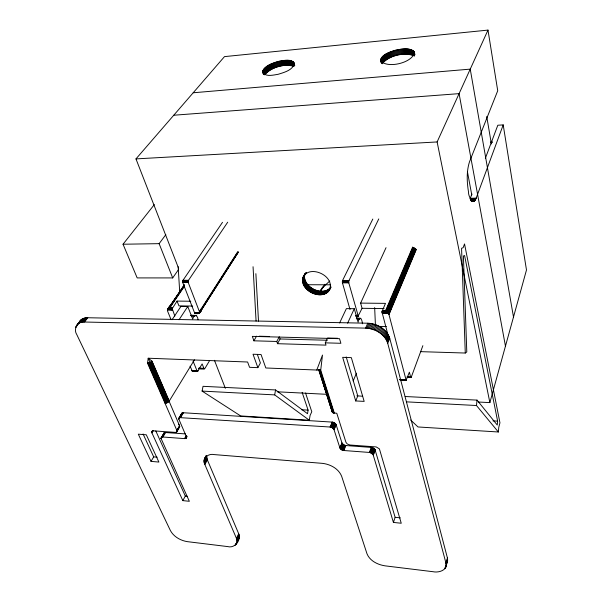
<?xml version="1.0" encoding="UTF-8"?>
<svg xmlns="http://www.w3.org/2000/svg" width="602" height="602" viewBox="0 0 602 602"><rect width="100%" height="100%" fill="white"/><g stroke="black" fill="none" stroke-linecap="round" stroke-linejoin="round"><path stroke-width="0.9" d="M169.26 307.645C169.937 305.387 166.588 309.752 167.559 311.076L171.073 319.692M257.408 354.578L260.403 362.946L257.874 367.656L249.559 367.318L247.61 362.005L148.197 358.22L147.55 363.194L177.078 430.934L176.71 431.965L175.536 432.402L153.201 430.829L152.058 431.265L151.787 432.59L182.842 500.623L189.344 501.293L161.027 438.414L161.366 437.413L162.517 436.984L184.543 438.61L186.116 438.188L186.327 436.533L178.839 419.158L179.388 417.6L330.054 427.021L332.357 427.774L333.929 429.376L339.897 447.85L341.59 449.769L343.862 450.514L369.839 452.478L373.022 454.412L393.415 522.431L401.248 523.243L379.41 448.874L376.197 446.925L349.95 445.006L347.249 443.983L345.954 442.319L336.789 413.273L333.079 412.829L331.98 411.174M179.148 427.578L179.577 425.734L151.885 361.072L148.197 358.22L150.41 363.315L147.55 363.194M302.528 280.314C304.74 264.316 330.761 272.525 330.4 286.191C327.872 301.88 302.452 293.761 302.528 280.314L304.439 276.792L305.063 273.436M238.226 252.351L199.405 313.19L194.649 312.95L199.503 313.025L201.422 309.458C201.625 312.927 196.884 315.245 194.529 312.709L182.722 282.488L182.654 280.81L222.514 222.311M380.69 60.651C386.793 69.11 413.401 62.758 414.364 52.186C409.789 46.851 401.21 49.183 395.19 50.305C389.803 52.163 379.29 54.82 381.081 62.39M236.586 543.591L237.113 540.912L236.473 538.436L204.876 464.548C201.535 458.596 208.315 453.163 214.049 454.578L322.296 463.344C330.205 464.187 338.61 468.604 341.658 476.302L367.024 553.863C369.959 560.989 377.86 564.766 385.114 565.85L433.169 571.727C438.58 572.931 447.783 570.297 445.977 563.194L387.726 343.313C384.851 334.05 374.926 328.444 365.61 328.113L84.521 322.025C77.553 320.926 73 328.97 76.815 334.644L170.434 530.625C173.782 536.781 180.577 540.596 187.365 541.649L227.624 546.578C234.788 548.655 241.289 540.303 238.693 533.741L207.366 459.913L206.621 455.782L204.116 460.41M350.018 309.518L342.44 282.857L342.455 280.735L372.811 219.053M386.032 247.685L360.621 303.099L362.058 308.299L358.22 315.945L348.791 282.872L348.731 281.059L378.763 218.925M201.264 308.788L199.631 312.205L188.23 282.504L188.155 280.818L227.714 222.191M446.315 563.457L447.602 560.605L447.421 557.949L389.757 338.339C386.92 329.113 377.04 323.522 367.769 323.214L87.787 317.743C84.114 317.517 79.84 319.384 78.997 323.282M420.55 351.651L465.278 353.035L466.791 351.937L463.412 256L464.586 255.534L497.621 421.152L497.267 425.042L477.025 400.112L405.191 396.515M410.632 420L418.014 426.961L498.351 431.988L498.78 427.285L499.946 422.8L464.533 243.915L463.156 247.7L461.568 248.28L465.278 353.035M498.351 431.988L476.483 405.515L477.025 400.112M334.336 413.13L320.715 370.2L322.491 355.06L316.772 370.034L265.821 367.98L261.035 354.518L253.028 354.239L257.874 367.656M360.621 303.099L385.491 303.37L382.323 310.745L382.104 312.453L388.192 335.833M262.698 71.533C264.985 65.174 272.864 63.187 278.703 61.351C283.422 60.636 292.015 58.161 294.288 63.902C292.211 70.434 284.061 72.421 278.207 74.279C273.556 74.979 264.624 77.492 262.698 71.533L263.42 73.993M302.136 392.369L308.096 410.128L307.517 413.702L275.558 389.945L203.047 386.318L202.076 391.089L240.642 415.929L309.308 420.226L310.075 415.47L311.783 411.738L305.545 393.008M309.308 420.226L274.685 394.889L275.558 389.945M190.789 301.241L177.041 301.09L172.225 308.653L174.821 316.035M413.785 247.7L387.763 309.067L386.981 311.956L388.975 314.553L406.124 380.208L409.39 372.186L410.684 377.213L411.211 377.303L422.867 345.683M478.628 402.038L489.87 402.61L526.487 269.974L503.204 124.9L497.816 125.231L485.355 158.288M445.977 563.194L447.421 557.949M446.12 563.878L447.564 558.633M444.87 568.694L445.352 566.949M445.254 568.183L447.647 559.303M445.578 567.641L447.655 559.958M445.841 567.069L447.602 560.605M412.927 247.482L386.83 308.841L386.093 311.181L386.981 311.956L414.199 247.873M414.605 248.062L387.598 312.581L382.15 312.814L387.906 312.905L389.381 310.06L415.297 248.603M391.405 308.089L388.854 314.206L416.102 249.311M393.415 522.431L395.13 517.314L374.926 449.363L371.758 447.444L345.894 445.54L343.629 444.803L341.951 442.891L336.036 424.433L334.042 422.596L332.184 422.092L183.437 412.754L181.849 413.213L180.63 416.117M414.966 248.317L387.906 312.905L382.21 313.13L388.2 313.221L389.682 310.399L415.576 248.927M388.636 309.488L389.027 309.759L387.598 312.581L382.104 312.453L387.289 312.265L388.207 309.255L388.636 309.488L387.289 312.265L382.097 312.077L386.981 311.956L382.112 311.701L386.68 311.678L387.763 309.067L387.297 308.931L386.093 311.181L382.157 311.339L386.379 311.415L413.363 247.557M178.613 268.349L135.969 158.898L224.493 56.618L487.989 30.1L497.726 90.744L469.477 161.863C466.384 171.623 466.896 182.225 468.544 192.211C468.19 196.387 473.548 206.275 476.182 198.111L503.204 124.9M388.2 313.221L389.381 310.06L389.027 309.759M372.758 454.074L374.67 449.024M373.022 454.412L374.926 449.363M373.217 454.766L375.129 449.709M373.36 455.112L375.264 450.063M475.949 198.698L470.042 198.886L471.915 193.949M371.682 453.178L373.594 448.136M372.081 453.449L373.992 448.407M372.442 453.75L374.354 448.708M369.839 452.478L371.758 447.444M370.313 452.591L372.232 447.549M370.787 452.742L372.706 447.7M371.246 452.945L373.165 447.896M369.365 452.426L371.291 447.384M389.381 310.06L389.682 310.399L388.471 313.537L415.801 249.258M387.432 342.35L389.464 337.383M343.403 450.462L345.435 445.488M343.862 450.514L345.894 445.54M387.726 343.313L389.757 338.339M341.59 449.769L343.629 444.803M386.619 340.439L388.659 335.472M342.019 450.003L344.058 445.036M342.47 450.198L344.502 445.224M387.063 341.394L389.095 336.428M342.937 450.349L344.969 445.382M385.506 338.565L387.553 333.598M340.25 448.55L342.297 443.584M340.514 448.881L342.561 443.915M340.83 449.205L342.869 444.238M386.1 339.49L388.139 334.531M341.191 449.498L343.23 444.532M384.844 337.647L386.898 332.688M339.897 447.85L341.951 442.891M340.04 448.204L342.094 443.238M383.331 335.886L385.393 330.934M384.121 336.751L386.175 331.8M382.481 335.051L384.55 330.099M355.714 400.947L342.673 357.332L351.342 357.633L364.165 401.391L355.714 400.947L357.784 395.973L346.195 356.881M380.622 333.478L382.699 328.534M388.975 314.553L416.366 249.326M381.578 334.245L383.647 329.302M379.614 332.748L381.698 327.812M378.568 332.063L380.66 327.127M412.679 247.023L385.528 310.79L382.323 310.745L386.093 311.181L382.232 311.016L385.807 310.971L386.83 308.841L387.297 308.931M377.484 331.424L379.576 326.495M333.132 428.346L335.246 423.409M375.212 330.302L377.319 325.373M333.455 428.677L335.562 423.74M333.719 429.023L335.833 424.079M333.929 429.376L336.036 424.433M334.08 429.73L336.187 424.794M376.363 330.837L378.462 325.908M331.461 427.337L333.583 422.401M331.92 427.533L334.042 422.596M374.038 329.821L376.152 324.899M332.357 427.774L334.479 422.837M332.763 428.045L334.878 423.108M353.156 380.961L356.489 373.18M330.054 427.021L332.184 422.092M330.521 427.074L332.643 422.145M372.849 329.392L374.971 324.478M330.995 427.179L333.117 422.25M370.433 328.722L372.563 323.808M371.645 329.023L373.767 324.109M369.214 328.474L371.351 323.567M368.003 328.286L370.147 323.387M365.61 328.113L367.769 323.214M366.799 328.165L368.951 323.266M362.427 323.786C362.208 319.052 359.529 315.275 358.085 322.175L354.3 308.721L346.383 308.615L339.603 322.973M239.017 538.421L238.181 539.791M489.87 402.61L437.12 141.944L487.989 30.1M347.61 323.169L354.3 308.721M236.91 539.701L239.122 535.012M237.037 540.318L239.257 535.622M235.156 545.224L235.894 543.666M237.113 540.912L239.325 536.224M237.12 541.499L239.333 536.803M235.593 544.87L236.699 542.53M235.976 544.479L239.287 537.368M236.473 538.436L238.693 533.741M236.721 539.068L238.941 534.38M277.537 343.697L280.043 338.971L279.29 336.744L276.777 341.462L277.537 343.697L325.998 345.127L325.298 342.847L327.601 338.015L337.654 338.279M320.407 291.12L320.986 289.961M327.699 292.241L330.844 287.124L329.046 290.706M328.195 291.767L329.994 288.177M328.639 291.255L330.859 286.823M329.392 290.134L330.837 287.267M325.298 293.776L327.112 290.194L329.497 288.659M325.96 293.452L327.766 289.871M326.577 293.084L328.383 289.502M327.157 292.685L328.963 289.095M323.139 294.491L324.952 290.916L327.112 290.194M323.891 294.295L325.705 290.713M324.613 294.054L326.419 290.473M321.566 294.754L323.387 291.172L324.952 290.916M322.363 294.641L324.177 291.067M321.603 288.817L320.008 291.925L323.741 286.033M322.943 287.59L324.982 284.234M319.91 294.829L321.739 291.255L323.387 291.172M320.746 294.814L322.567 291.24M318.202 294.724L320.038 291.157L321.739 291.255M320.678 290.811L322.266 287.696M321.385 289.712L322.582 287.38M322.145 288.636L323.334 286.311M319.06 294.799L320.889 291.225M316.471 294.446L318.308 290.871L320.038 291.157M317.337 294.604L319.173 291.037M314.741 293.987L316.584 290.42L318.308 290.871M315.606 294.235L317.45 290.668M313.04 293.362L314.891 289.803L316.584 290.42M313.883 293.693L315.734 290.134M311.385 292.58L313.243 289.02C308.706 286.597 304.635 282.165 304.439 276.792M312.205 292.986L314.063 289.427L314.891 289.803M310.587 292.128L312.453 288.576M390.126 311.121L388.689 313.868L389.682 310.399M309.067 291.135L310.933 287.583M309.819 291.646L311.678 288.095M307.66 290.013L309.533 286.469M308.344 290.593L310.218 287.041M306.388 288.787L308.269 285.243M307.005 289.411L308.879 285.867M305.267 287.478L307.155 283.933M305.808 288.14L307.69 284.595M304.319 286.093L306.215 282.556M304.77 286.793L306.659 283.249M303.566 284.663L305.462 281.126M303.92 285.378L305.816 281.841M204.597 463.833L207.096 459.198M302.806 282.481L304.71 278.952M204.876 464.548L207.366 459.913M303.009 283.211L304.913 279.674M303.265 283.941L305.161 280.404M305.079 274.203L305.839 272.796M204.086 461.064L206.591 456.429M302.618 278.922L304.522 275.4M182.842 500.623L185.318 496.056L155.813 430.979M305.605 273.744L306.365 272.337M204.123 461.734L206.629 457.106M302.543 279.614L304.454 276.085M204.221 462.419L206.719 457.791M302.565 281.029L304.477 277.499M204.379 463.119L206.877 458.491M302.663 281.751L304.567 278.222M204.575 458.596L206.102 455.737M204.356 459.175L206.034 456.09M303.152 276.965L304.68 274.143M204.206 459.777L206.298 455.925M302.919 277.597L305.357 273.285M302.738 278.252L304.65 274.723M276.777 341.462L253.924 340.815L256.535 336.142M185.604 438.489L186.913 436.202M185.883 438.361L186.755 436.834M186.116 438.188L186.989 436.661M184.543 438.61L186.296 435.555M184.927 438.617L186.244 436.33M185.281 438.58L186.597 436.284M177.018 430.618L179.689 426.065M176.649 431.514L178.553 427.804M176.484 432.138L179.742 426.374M176.71 431.965L179.742 426.675M176.905 430.295L179.577 425.734L178.538 424.207M386.379 311.415L387.763 309.067M201.422 309.458L199.292 313.296L194.792 313.138M180.352 417.321L183.046 412.754M180.743 417.321L183.437 412.754M178.847 418.247L181.849 413.213M178.786 418.533L182.082 413.032M178.779 418.834L182.361 412.897M178.839 419.158L179.735 417.637M179.99 417.367L182.684 412.806M151.027 461.38L138.317 434.185L146.294 434.779L158.89 462.065L151.027 461.38L153.698 456.88L143.065 433.967M161.088 438.723L164.873 432.499L185.371 433.899M162.517 436.984L165.219 432.462M162.894 436.992L165.588 432.469M209.624 360.545L204.913 368.462C199.209 370.027 195.086 367.355 204.462 368.838M161.027 438.128L164.068 432.891L164.873 432.499M161.027 438.414L164.293 432.718M161.863 437.112L164.557 432.59M190.066 366.189L192.241 370.967L197.704 371.156L202.144 363.947L204.01 368.567M184.325 284.806L167.522 309.601L172.27 309.661L167.687 309.315L171.675 303.581M184.581 285.1L168.793 308.292L172.292 308.322L169.139 308.081L170.72 305.974L168.176 308.766L172.202 308.992L167.913 309.029L169.817 306.32L167.687 309.315L172.217 309.338L167.913 309.029M151.727 431.988L152.637 430.483M151.727 432.274L152.645 430.776M151.787 432.59L152.705 431.085M151.907 432.906L153.277 430.656M165.038 403.174L167.213 402.723L169.237 401.067L194.431 359.868M264.669 74.851C271.547 67.07 284.031 63.353 293.994 66.378L292.625 61.442M169.501 307.9L170.72 305.974L169.877 307.75L169.139 308.081L172.39 308.028L169.501 307.9L172.526 307.788L169.877 307.75L184.611 285.98M237.805 252.832L199.164 313.349L195.131 313.288L199.021 313.349L238.324 251.734M199.48 311.58L237.73 251.794M200.729 310.286L237.782 252.193M150.41 363.315L151.644 361.388L150.222 362.509L167.642 402.512M198.066 319.722C197.637 314.906 194.168 313.665 192.685 319.007L187.764 306.486L180.931 306.395L172.104 319.67M199.292 313.296L201.218 310.354M179.027 319.775L187.764 306.486M412.904 50.56L413.98 55.798C403.611 51.877 390.013 55.256 382.466 63.33L381.299 58.131M169.817 306.32L167.522 309.601L172.36 309.955L167.424 309.88L169.312 307.028M168.327 309.052L167.394 310.459L168.349 309.217M386.83 308.841L385.807 310.971M169.787 306.553L184.28 285.22M169.779 306.869L177.146 296.011M178.2 294.453L180.826 290.578M181.879 289.028L183.979 285.92M170.366 306.426L184.385 285.807M168.176 308.766L172.225 308.653L168.47 308.517L170.08 306.155M154.33 204.59L123.041 244.231L137.173 277.913L172.699 277.921L178.583 269.493M202.596 308.013L198.871 313.311L195.311 313.243L199.021 313.349M168.793 308.292L170.381 306.042M167.424 309.88L169.26 307.329L167.386 310.165L168.319 308.901M123.041 244.231L159.131 243.659L165.836 234.652M83.618 322.032L86.891 317.751M84.521 322.025L87.787 317.743M80.367 322.627L83.648 318.345M81.119 322.394L84.4 318.119M81.917 322.22L85.191 317.939M82.752 322.1L86.026 317.818M76.499 325.629L80.615 320.264M76.176 326.231L81.112 319.79M75.912 326.878L81.669 319.353M75.717 327.548L76.808 326.126M78.997 323.244L82.278 318.97M79.652 322.905L82.941 318.631M164.068 432.891L163.789 434.2M323.793 286.567L329.761 281.006M200.812 310.798L199.405 313.19L194.958 313.251L199.164 313.349L200.225 311.076M237.361 540.543L237.798 540.182M165.452 403.174L147.972 363.187L149.785 362.72L167.213 402.723M193.189 92.776L470.237 69.125L513.498 317.036M173.76 115.23L459.085 93.641L505.454 346.165M135.969 158.898L437.12 141.944M490.54 142.095L492.338 142.034M490.796 142.253L492.398 142.162M168.47 308.517L172.292 308.322M470.275 198.299L476.182 198.111M470.644 199.397L475.708 199.232M470.388 199.879L475.46 199.721M470.975 200.285L475.204 200.15M470.711 200.654L474.94 200.526M471.283 200.948L474.669 200.842M471.855 201.181L474.399 201.106M472.419 201.361L474.12 201.309M471.848 201.587L473.834 201.452M356.053 315.418L357.889 315.358L356.226 315.335M356.241 315.651L357.987 315.621L356.121 315.591M195.311 313.243L198.525 313.123M356.444 315.824L358.619 315.809L356.911 315.749M182.888 280.269L188.388 280.276M342.561 280.472L348.912 280.479M182.752 280.509L188.26 280.517M342.455 280.735L348.806 280.743M182.654 280.81L188.155 280.818M342.38 281.051L348.731 281.059M182.587 281.142L188.087 281.149M342.327 281.405L348.678 281.42M182.556 281.495L188.065 281.503M342.312 281.789L348.663 281.796M182.572 281.849L188.08 281.856M342.32 282.165L348.671 282.18M182.632 282.188L188.133 282.195M342.365 282.534L348.716 282.549M182.722 282.488L188.23 282.504M342.44 282.857L348.791 282.872M307.028 284.731L330.445 284.806M355.714 315.832L358.491 315.937L355.948 315.937M356.354 315.922L358.22 315.945L355.677 315.884M192.678 306.064L178.952 305.884L177.041 301.09M362.058 308.299L384.099 308.585M356.023 315.899L358.491 315.937M190.811 315.297L195.876 315.388M356.693 318.172L360.515 318.262M190.977 315.365L196.094 315.501M356.331 318.308L360.673 318.383M190.759 315.508L194.988 315.583M356.354 318.413L359.838 318.481M191.233 315.576L196.297 315.666M356.489 318.488L360.831 318.563M191.398 315.726L194.785 315.779M357.069 318.646L359.68 318.691M356.632 318.729L358.371 318.759M191.21 315.975L194.596 316.035M356.926 318.925L359.537 318.97M378.222 326.404L386.424 326.577M259.266 336.217L269.275 336.48M280.043 338.971L327.368 340.258M325.298 342.847L340.89 343.29L339.52 338.685L252.336 336.375L253.924 340.815M316.772 370.034L320.715 370.2M198.81 368.131L203.897 368.349M407.125 376.829L410.609 376.98M202.377 368.356L199.209 368.605M407.2 377.07L411.211 377.303M199.059 368.514L204.62 368.778M407.298 377.243L411.106 377.439M407.403 377.341L411 377.507M191.827 370.493L196.967 370.719L197.539 371.208M399.668 379.433L405.838 379.696M198.005 370.832L192.241 370.967M401.278 379.576L406.561 379.802M191.94 370.719L197.862 371.028M399.743 379.666L405.914 379.937M192.083 370.877L197.704 371.156M399.841 379.839L406.011 380.11M400.834 379.982L406.237 380.223M277.221 391.797L326.871 394.325M356.851 395.845L362.457 396.214M202.076 391.089L274.685 394.889M406.395 401.85L476.483 405.515M301.594 409.744L308.096 410.128M492.94 420.881L497.621 421.152M382.157 311.339L386.68 311.678M153.698 456.88L157.182 457.181M185.318 496.056L187.169 496.244M395.13 517.314L400.33 517.84M333.079 412.829L319.429 369.921L320.249 370.155L333.884 413.077M313.243 289.02L314.063 289.427M148.416 363.134L165.881 403.129M150.635 362.261L168.041 402.264M149.326 362.901L166.777 402.904M148.867 363.044L166.333 403.039M151.885 361.072L169.237 401.067M151.35 361.697L168.733 401.7M151.012 361.99L168.402 401.993M193.099 361.17L196.967 370.719M159.131 243.659L172.699 277.921M214.44 360.289L225.359 388.305M319.82 370.057L333.463 412.98M322.213 379.23L325.336 389.05M327.036 394.408L331.303 407.795M319.09 369.733L332.74 412.633M318.955 369.763L332.033 410.827M318.804 369.515L332.462 412.4M318.624 369.545L332.244 412.129M263.48 69.516L264.933 74.43M263.224 69.937L264.428 74.031M263.014 70.351L264.218 74.445M262.856 70.758L263.819 74.031M262.75 71.149L263.714 74.43M262.698 71.909L263.503 74.58M265.512 67.371L266.949 72.263M265.015 67.8L266.453 72.699M264.564 68.237L266.001 73.135M264.158 68.666L265.595 73.564M263.796 69.095L265.241 74.001M267.913 65.671L269.342 70.562M267.258 66.085L268.688 70.976M266.633 66.506L268.071 71.405M266.054 66.935L267.491 71.834M270.87 64.083L272.285 68.974M270.087 64.467L271.51 69.358M269.335 64.858L270.757 69.749M268.605 65.257L270.035 70.148M273.353 63.022L274.76 67.913M272.503 63.36L273.918 68.252M271.675 63.714L273.09 68.605M275.994 62.104L277.394 66.988M275.099 62.39L276.506 67.281M274.219 62.698L275.626 67.59M279.606 61.141L280.999 66.032M278.703 61.351L280.096 66.243M277.793 61.577L279.193 66.468M276.89 61.833L278.29 66.724M282.293 60.644L283.677 65.543M281.405 60.787L282.789 65.686M280.509 60.952L281.902 65.851M284.866 60.366L286.243 65.272M284.024 60.433L285.408 65.34M283.166 60.531L284.55 65.43M288.712 60.388L290.081 65.302M287.997 60.335L289.374 65.249M287.259 60.305L288.629 65.219M286.484 60.298L287.861 65.212M285.687 60.32L287.064 65.227M291.714 61.02L293.084 65.957M291.195 60.847L292.564 65.776M290.631 60.697L292 65.626M290.029 60.569L291.398 65.49M289.389 60.463L290.758 65.385M294.054 62.849L294.747 65.558M293.866 62.525L294.551 65.001M293.633 62.224L294.544 65.528M293.347 61.946L294.258 65.242M293.008 61.682L294.152 65.799M292.196 61.223L293.558 66.152M382.345 56.791L383.504 61.983M381.946 57.243L383.105 62.435M381.593 57.687L382.759 62.879M381.058 58.575L382.225 63.774M380.87 59.011L381.849 63.338M380.742 59.432L381.525 62.901M380.667 59.854L381.254 62.457M385.069 54.579L386.221 59.764M384.437 55.015L385.589 60.2M383.843 55.452L385.002 60.636M383.293 55.896L384.452 61.08M382.797 56.347L383.956 61.532M388.004 52.931L389.14 58.108M387.214 53.33L388.358 58.507M386.461 53.736L387.613 58.913M385.747 54.157L386.898 59.335M390.54 51.817L391.669 56.994M389.667 52.178L390.803 57.356M388.817 52.547L389.961 57.724M393.279 50.854L394.408 56.031M392.346 51.155L393.475 56.34M391.435 51.479L392.564 56.656M396.154 50.064L397.267 55.241M395.19 50.305L396.304 55.489M394.227 50.568L395.348 55.753M399.066 49.462L400.179 54.654M398.095 49.642L399.209 54.827M397.124 49.838L398.238 55.023M401.94 49.078L403.047 54.27M400.992 49.183L402.098 54.376M400.037 49.311L401.143 54.504M404.694 48.92L405.786 54.127M403.799 48.95L404.89 54.15M402.881 49.003L403.98 54.195M408.028 49.071L409.112 54.285M407.238 48.995L408.322 54.203M406.418 48.943L407.509 54.15M405.567 48.92L406.659 54.127M411.407 49.823L412.483 55.053M410.812 49.627L411.896 54.85M410.173 49.454L411.256 54.677M409.495 49.296L410.579 54.519M408.781 49.176L409.864 54.391M414.364 52.186L414.898 54.82M414.176 51.825L414.718 54.451M413.943 51.479L414.477 54.105M413.649 51.155L414.545 55.527M413.303 50.846L414.379 56.091M412.453 50.297L413.529 55.527M411.956 50.049L413.032 55.279M467.453 171.856L471.78 194.958M486.732 116.495L491.39 143.976M178.132 266.663L179.72 291.917M255.873 273.669L258.499 321.129M253.051 266.724L256.076 321.054M374.655 307.569L375.445 325.411M201.346 310.083L199.503 313.025L194.529 312.709L199.586 312.792L201.346 310.083"/></g></svg>
